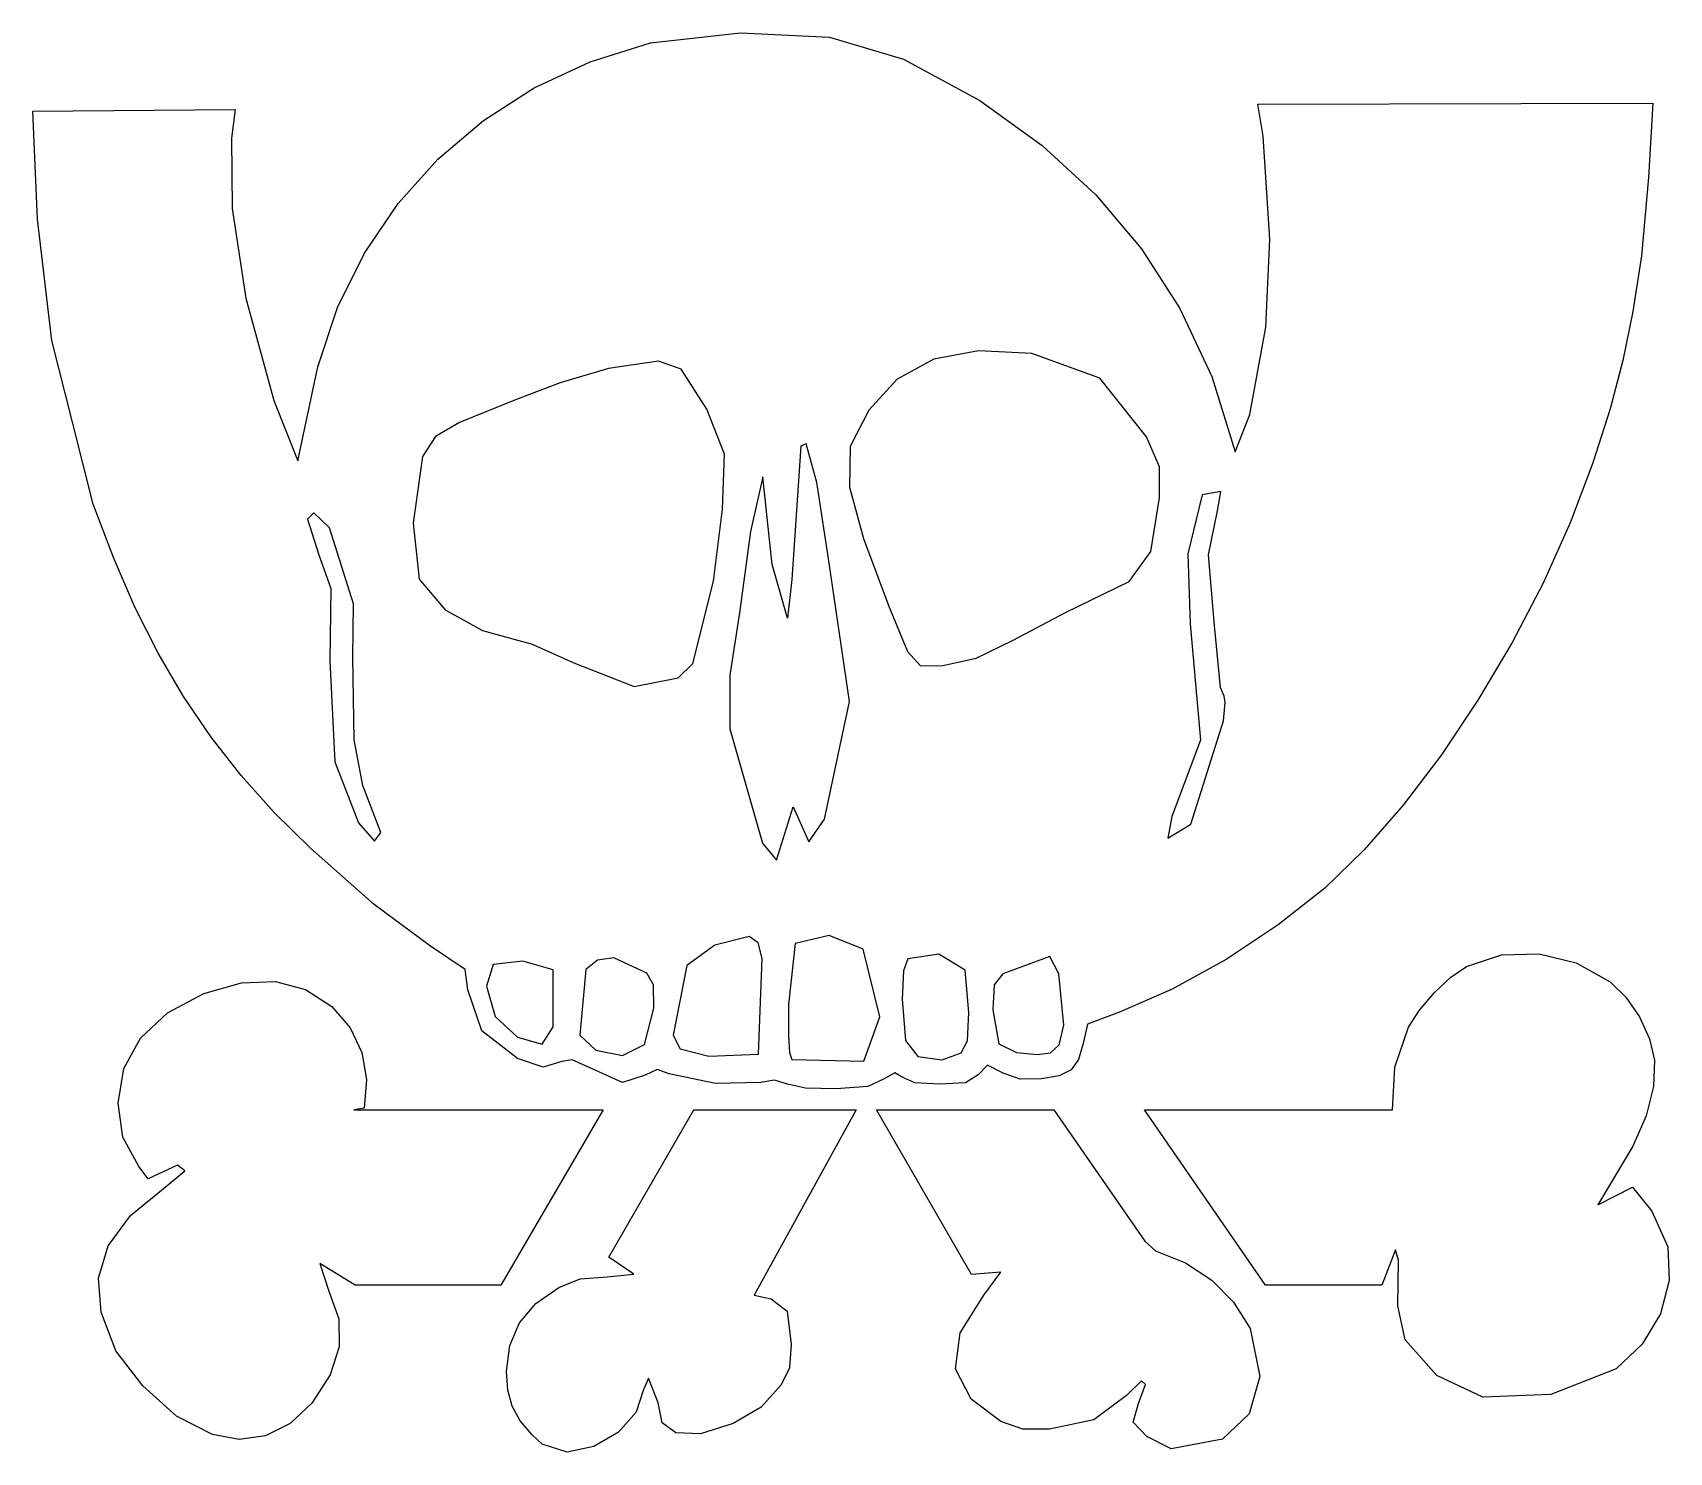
# Model space of a CAD drawing. Extents: x 0.1 to 49.9, y 0.1 to 43.3.
import ezdxf

# ---------------------------------------------------------------- set-up
doc = ezdxf.new("R2010")
doc.units = 0
doc.layers.get('0').update_dxf_attribs({"linetype": 'CONTINUOUS'})

msp = doc.modelspace()

# ---------------------------------------------------------------- linework, layer by layer
at = {"color": 7}
for points in [[(22.664918, 11.398675), (22.252718, 11.321459), (20.866208, 11.291092), (19.456666, 11.594424), (19.087006, 11.719956), (18.72228, 11.554546), (18.033672, 11.330857), (16.502999, 12.016064), (16.182931, 11.970965), (15.614237, 11.794717), (14.838651, 12.060204), (13.749743, 12.89846), (13.319155, 14.148055), (13.241003, 14.768098), (12.149287, 15.500515), (10.461889, 16.750968), (8.521093, 18.467543), (7.42027, 19.554363), (6.414661, 20.678215), (5.495727, 21.852632), (4.654925, 23.091153), (3.883717, 24.407307), (3.173561, 25.814631), (2.515919, 27.326659), (1.902248, 28.956927), (1.268552, 31.450439), (0.634856, 33.943955), (0.199727, 37.639547), (0.056366, 40.930989), (6.222529, 40.978366), (6.113625, 40.104691), (6.132991, 37.964896), (6.549515, 35.229017), (7.409178, 32.11711), (8.13673, 30.268792), (8.400332, 31.508848), (8.743311, 33.143468), (9.350589, 34.944565), (10.17192, 36.607881), (11.194757, 38.121222), (12.406556, 39.472389), (13.794773, 40.649182), (15.34686, 41.639407), (17.050274, 42.430865), (18.892469, 43.011359), (21.631159, 43.321203), (24.345913, 43.183828), (26.602192, 42.518887), (28.92565, 41.254131), (30.822344, 39.887713), (32.462493, 38.384778), (33.858838, 36.732084), (35.024116, 34.916394), (35.998985, 32.842506), (36.712237, 30.545643), (37.159305, 31.68417), (37.649602, 34.343731), (37.769749, 37.032733), (37.564274, 40.170496), (37.399412, 41.147301), (49.44294, 41.179266), (49.306068, 38.910002), (49.094003, 36.525438), (48.835378, 34.826449), (48.531616, 33.330926), (48.139531, 31.854404), (47.615929, 30.212426), (46.927558, 28.387326), (46.098895, 26.549461), (45.152429, 24.73449), (44.11065, 22.978069), (42.99605, 21.315848), (41.831119, 19.783486), (40.638349, 18.416638), (39.440223, 17.250956), (38.025392, 16.126681), (36.436142, 15.076414), (34.785529, 14.168488), (33.186596, 13.47123), (32.20549, 13.10753), (32.08208, 12.513086), (31.935965, 12.027381), (31.708062, 11.714199), (31.349185, 11.532053), (30.810138, 11.439428), (30.159108, 11.431808), (29.641382, 11.614462), (29.164774, 11.855734), (28.873261, 11.564508), (28.486233, 11.319991), (27.694519, 11.273283), (26.940983, 11.315306), (26.578621, 11.480293), (26.332791, 11.623832), (25.994076, 11.423934), (25.508239, 11.20205), (24.548164, 11.131551), (23.614314, 11.149049), (23.063568, 11.280198), (22.664918, 11.398703)], [(28.812916, 24.262519), (29.940242, 24.810453), (31.542186, 25.649441), (33.47867, 26.600665), (34.137848, 27.514323), (34.408339, 29.141469), (34.40721, 30.092643), (34.003731, 31.001551), (32.584901, 32.79623), (30.515329, 33.547554), (28.889435, 33.627725), (27.524096, 33.368433), (26.411528, 32.766972), (25.543943, 31.820639), (24.976267, 30.705821), (24.952532, 29.474723), (25.376044, 27.901413), (26.162442, 25.815864), (26.726708, 24.461974), (27.115653, 24.024459), (27.801856, 24.034308), (28.812905, 24.262522), (28.812913, 24.262527)], [(19.731796, 23.659543), (20.182828, 24.099801), (20.80505, 26.604991), (21.082566, 28.803271), (21.142436, 30.477566), (20.602861, 31.847046), (19.82451, 33.069616), (19.132738, 33.310126), (17.610286, 33.082762), (16.139334, 32.651436), (14.777739, 32.130643), (13.066096, 31.438095), (12.330774, 31.014956), (11.938773, 30.408142), (11.648842, 28.378276), (11.838257, 26.667015), (12.62968, 25.731906), (13.770974, 25.104134), (15.285034, 24.685), (16.555751, 24.112933), (18.387348, 23.398727), (19.731796, 23.659543)], [(23.232667, 19.728317), (23.713927, 18.659084), (24.191992, 19.350365), (24.950354, 22.938024), (24.291322, 27.426346), (23.963442, 29.61354), (23.637716, 30.789768), (23.474075, 30.724392), (23.200328, 26.661357), (23.066896, 25.477666), (22.600298, 27.112286), (22.309852, 29.787815), (21.936872, 28.11713), (21.598962, 25.637017), (21.301704, 23.738477), (21.303793, 22.102624), (22.306318, 18.624012), (22.727769, 18.102821), (23.23267, 19.728317)], [(35.361084, 19.199986), (36.353084, 22.344074), (36.402061, 22.908352), (36.374996, 23.104713), (36.260035, 23.36615), (36.075679, 25.252196), (35.896838, 27.407646), (36.172939, 28.7469), (36.270421, 29.338745), (35.706806, 29.239875), (35.266895, 27.443259), (35.334375, 25.308564), (35.654395, 21.757495), (34.784067, 19.42998), (34.656505, 18.770085), (35.361081, 19.199986)], [(10.663008, 18.947295), (10.119308, 20.380651), (9.852969, 21.773666), (9.817369, 24.293972), (9.838793, 25.917286), (9.099418, 28.232341), (8.62269, 28.690535), (8.431532, 28.498578), (8.77474, 27.407493), (9.14112, 26.379521), (9.117992, 24.181239), (9.263345, 21.09541), (9.987294, 19.237315), (10.471151, 18.680403), (10.663006, 18.947295)], [(22.176089, 12.192425), (22.287166, 15.103869), (22.174461, 15.586621), (21.899261, 15.776938), (20.852863, 15.51153), (19.995648, 14.894827), (19.574795, 12.771065), (19.794166, 12.355747), (20.668219, 12.128558), (22.176089, 12.192425)], [(25.87786, 13.325152), (25.368593, 15.394735), (24.33917, 15.806901), (23.29849, 15.565779), (23.094308, 13.702342), (23.096001, 12.749588), (23.122389, 12.241814), (23.193653, 12.03153), (25.387124, 11.979686), (25.87795, 13.325152), (25.877953, 13.325152)], [(14.991407, 15.020565), (14.08999, 14.922826), (13.891555, 14.25767), (14.152868, 13.334522), (14.834058, 12.707508), (15.588456, 12.496576), (15.924149, 13.020747), (15.924713, 14.760195), (14.991408, 15.020565)], [(18.708621, 12.488871), (18.986653, 13.594956), (18.981175, 14.300173), (18.776274, 14.659047), (17.771185, 15.120963), (17.271091, 15.05177), (16.91304, 14.773827), (16.736127, 12.768835), (17.219777, 12.308136), (18.035706, 12.153534), (18.708619, 12.488871), (18.708621, 12.488871)], [(28.361987, 12.231625), (28.546654, 12.598542), (28.587452, 13.464344), (28.48277, 14.746931), (27.678737, 15.239471), (26.735423, 15.098235), (26.595912, 14.734428), (26.55827, 13.865523), (26.659062, 12.601675), (27.035744, 12.122998), (27.780433, 12.017249), (28.361987, 12.231625)], [(31.084718, 12.230073), (31.348547, 12.474026), (31.491747, 13.078433), (31.338799, 14.635284), (31.058584, 15.162656), (29.631296, 14.64296), (29.366893, 14.304322), (29.320213, 13.543056), (29.505024, 12.506086), (30.047791, 12.238878), (30.673, 12.182773), (31.084718, 12.230073)], [(44.257251, 1.733354), (42.856122, 2.395927), (41.894162, 3.485982), (41.669267, 4.517561), (41.690434, 5.907166), (41.595297, 6.221449), (41.183966, 5.1448), (37.639746, 5.1448), (33.947958, 10.492995), (41.505138, 10.492995), (41.581465, 11.788903), (41.999577, 13.014736), (42.331541, 13.534166), (42.786052, 14.067029), (43.287535, 14.534333), (43.760418, 14.856947), (44.832586, 15.214511), (45.976834, 15.25118), (47.1094, 14.97574), (48.146521, 14.396975), (48.620497, 13.929841), (49.032115, 13.323063), (49.337028, 12.655551), (49.490887, 12.006158), (49.464358, 11.202248), (49.240067, 10.314208), (48.833041, 9.385301), (47.768042, 7.597565), (48.818529, 8.134182), (49.413956, 7.404355), (49.896488, 6.313143), (49.943642, 5.295083), (49.671605, 4.275527), (49.119288, 3.34648), (48.325608, 2.599889), (46.331276, 1.812517), (44.257265, 1.733354), (44.257262, 1.733354), (44.257259, 1.733354)], [(3.415643, 2.079443), (2.592646, 3.152282), (2.146044, 4.327936), (2.06243, 5.367388), (2.35943, 6.348336), (3.037313, 7.271372), (4.096348, 8.136948), (4.688193, 8.638682), (4.466644, 8.805476), (3.578201, 8.391032), (3.291192, 8.767319), (2.806101, 9.658238), (2.65901, 10.691793), (2.833708, 11.750719), (3.342503, 12.680641), (4.162452, 13.452095), (5.270608, 14.035787), (6.421274, 14.360202), (7.45694, 14.40262), (8.374706, 14.163324), (9.171671, 13.642567), (9.732412, 12.989674), (10.090065, 12.236226), (10.234982, 11.412532), (10.157518, 10.548847), (9.84911, 10.492995), (17.44309, 10.492995), (14.326809, 5.1448), (9.883816, 5.1448), (8.803303, 5.811634), (9.080321, 4.968806), (9.383124, 4.119345), (9.398455, 3.268135), (9.126193, 2.414384), (8.566225, 1.557332), (7.902828, 0.933846), (7.154629, 0.559479), (6.354094, 0.44453), (5.533686, 0.599216), (4.442604, 1.152117), (3.415644, 2.079443)], [(15.28166, 0.591991), (14.916846, 1.018174), (14.674131, 1.458187), (14.538901, 1.947984), (14.496537, 2.523548), (14.595074, 3.311484), (14.893165, 3.998582), (15.391326, 4.585689), (16.090079, 5.073623), (16.741402, 5.346786), (17.57062, 5.399957), (18.379305, 5.488433), (17.618457, 6.000526), (20.20409, 10.492995), (25.161301, 10.492995), (22.044015, 4.844572), (22.562381, 4.73459), (23.054495, 4.357287), (23.176299, 3.35012), (23.120315, 2.62845), (22.866287, 2.11156), (22.259893, 1.431432), (21.406119, 0.935286), (20.408363, 0.617306), (19.661769, 0.643835), (19.243421, 0.957694), (19.117935, 1.561622), (18.824043, 2.311006), (18.667006, 1.941521), (18.455472, 1.278383), (17.909366, 0.671295), (17.161422, 0.228065), (16.344378, 0.056361), (15.585241, 0.302967), (15.28166, 0.59185)], [(33.59818, 0.976829), (33.768625, 1.540032), (33.976872, 2.11901), (33.857051, 2.230262), (33.397306, 1.784408), (32.407047, 1.039821), (31.054286, 0.762622), (30.234879, 0.762622), (29.5684, 0.990771), (28.659238, 1.678744), (28.184739, 2.597716), (28.331524, 3.699032), (29.054007, 4.844205), (29.564175, 5.544031), (28.677021, 5.474858), (25.774101, 10.493898), (31.186058, 10.493898), (33.953515, 6.494668), (34.280435, 6.196952), (35.199368, 5.827156), (35.998624, 5.298836), (36.660816, 4.626273), (37.168557, 3.823746), (37.465087, 2.36508), (37.135892, 1.228515), (36.320696, 0.452545), (34.76113, 0.164593), (34.019228, 0.538284), (33.59818, 0.977732)]]:
    msp.add_lwpolyline(points, dxfattribs=at)

doc.saveas('drawing.dxf')
